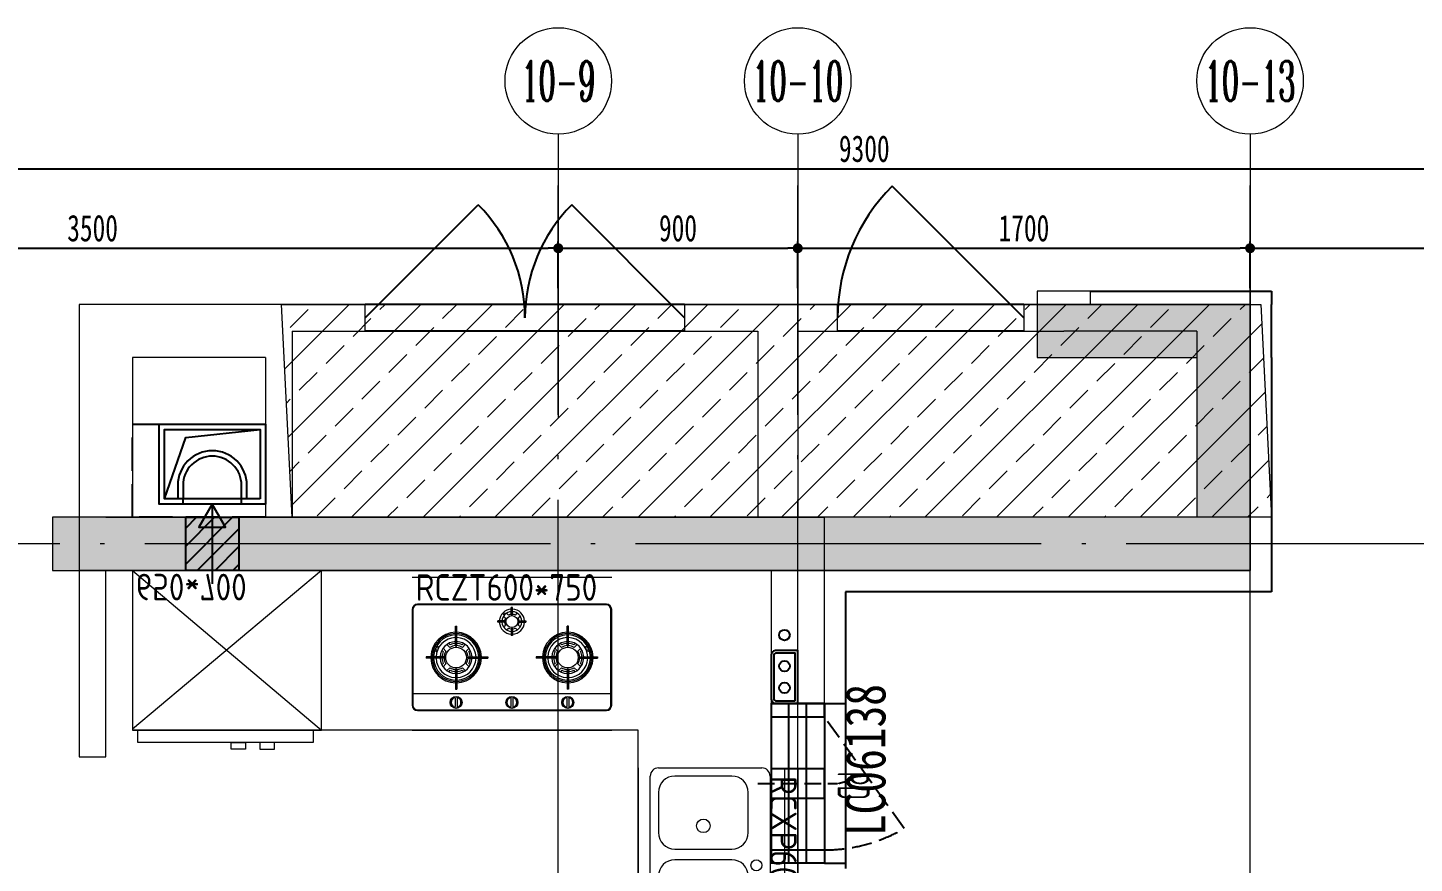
# Model space of a CAD drawing. Header units: millimetres. Extents: x 815519 to 890079, y 147095 to 251022.
# Drawn here: x 865132 to 870342, y 246600 to 249740 of the extents above; entities that cross this region are included whole.
import ezdxf
from ezdxf.enums import TextEntityAlignment as Align

# ---------------------------------------------------------------- set-up
doc = ezdxf.new("R2010")
doc.units = ezdxf.units.MM
doc.header["$LTSCALE"] = 1000
doc.linetypes.add('DASH', pattern=[0.35, 0.25, -0.1])
doc.linetypes.add('DOTE', pattern=[61.468, 50.8, -5.08, 0.508, -5.08])
doc.layers.get('Defpoints').update_dxf_attribs({"color": 1})
for name, color, linetype in [('A-WIND（门窗）', 155, 'Continuous'), ('A-尺寸标注', 53, 'Continuous'), ('DOOR_FIRE', 4, 'Continuous'), ('FURNITURE', 3, 'Continuous'), ('HANDRAIL', 3, 'Continuous'), ('LVTRY', 84, 'Continuous'), ('PUB_HATCH', 8, 'Continuous'), ('SURFACE', 6, 'Continuous'), ('WINDOW_TEXT', 7, 'Continuous'), ('预留洞-厨房', 6, 'Continuous')]:
    doc.layers.add(name, color=color, linetype=linetype)
doc.layers.add('DOTE', color=1, linetype='DOTE', plot=False)
for name, color, linetype, lineweight in [('S-WALL', 255, 'Continuous', 0), ('S-轴号', 75, 'Continuous', 0), ('S-轴线', 149, 'DOTE', 0), ('厨卫', 154, 'Continuous', 0)]:
    doc.layers.add(name, color=color, linetype=linetype, lineweight=lineweight)
doc.styles.get("Standard").update_dxf_attribs({"font": 'gbenor.shx', "bigfont": 'gbcbig.shx'})
doc.styles.add('TH-STYLE1', font='', dxfattribs={"width": 0.7})
doc.styles.add('TSSD_REIN', font='TSSDENG.shx', dxfattribs={"width": 0.69, "height": 0.2, "bigfont": 'TSSDCHN.shx'})
doc.styles.add('宋体', font='', dxfattribs={"width": 0.8})
doc.styles.add('尺寸', font='ROMANC.SHX', dxfattribs={"width": 0.7})
doc.styles.get('TH-STYLE1').set_extended_font_data('STFangsong')
doc.styles.get('宋体').set_extended_font_data('NSimSun')
doc.dimstyles.new('TH-1：50', dxfattribs={"dimscale": 50, "dimtxt": 2, "dimasz": 0.75, "dimexe": 0.5, "dimexo": 0.8, "dimgap": 0.5, "dimtad": 1, "dimdec": 0, "dimrnd": 5, "dimdsep": 46, "dimtxsty": 'TH-STYLE1', "dimblk": 'DOT', "dimcen": 1, "dimdle": 0.5, "dimclrd": 53, "dimclre": 53, "dimclrt": 2, "dimadec": 0, "dimazin": 2, "dimtfac": 1, "dimtdec": 0, "dimtix": 1, "dimtmove": 2, "dimatfit": 3, "dimldrblk": 'HBA_DIMENSION_TICK-天华', "dimfxl": 3, "dimfxlon": 1, "dimarcsym": 0})

# ---------------------------------------------------------------- blocks, each defined once
blk = doc.blocks.new('$DorLib2D$00000114')
at = {"color": 0}
blk.add_line((0.5, 0), (-0.2071, 0.7071), dxfattribs=at)
blk.add_arc((0.5, 0), 1, 135, 180, dxfattribs=at)
blk = doc.blocks.new('$DorLib2D$00000116')
at = {"color": 0}
for p, q in [((-0.5, 0), (-0.1464, 0.3536)), ((0.5, 0), (0.1464, 0.3536))]:
    blk.add_line(p, q, dxfattribs=at)
for centre, start, end in [((-0.5, 0), 0, 45), ((0.5, 0), 135, 180)]:
    blk.add_arc(centre, 0.5, start, end, dxfattribs=at)
blk = doc.blocks.new('$WINLIB2D$00000001')
for p, q in [((-0.5, 0.5), (0.5, 0.5)), ((-0.5, 0.5), (-0.5, -0.5)), ((0.5, -0.5), (0.5, 0.5)), ((0.5, 0.1667), (-0.5, 0.1667)), ((0.5, -0.1667), (-0.5, -0.1667)), ((-0.5, -0.5), (0.5, -0.5))]:
    blk.add_line(p, q)
blk = doc.blocks.new('排气道-01')
at = {"layer": 'PUB_HATCH'}
h = blk.add_hatch(dxfattribs=at)
h.set_pattern_fill('ANSI31', color=256, scale=30, style=0)
h.set_pattern_definition([(45, (-1147660.227, -1236477.326), (-33.6759605, 33.6759605), [])])
h.paths.add_polyline_path([(1069031, -1123333), (1069231, -1123333), (1069231, -1123533), (1069031, -1123533)])
at = {"layer": 'DOTE'}
blk.add_line((1069131, -1123283), (1069131, -1123583), dxfattribs=at)
blk.add_lwpolyline([(1069031, -1123333), (1069231, -1123333), (1069231, -1123533), (1069031, -1123533)], close=True, dxfattribs=at)
at = {"layer": 'FURNITURE', "color": 1, "linetype": 'DASH', "ltscale": 0.5}
blk.add_lwpolyline([(1068831, -1123333), (1068831, -1122983), (1069331, -1122983), (1069331, -1123333)], close=True, dxfattribs=at)
at = {"layer": 'FURNITURE', "color": 3}
for points in [[(1069331, -1123283), (1068931, -1123283), (1068931, -1122983), (1069331, -1122983)], [(1069311, -1123263), (1068951, -1123263), (1068951, -1123003), (1069311, -1123003)]]:
    blk.add_lwpolyline(points, close=True, dxfattribs=at)
at = {"layer": 'FURNITURE', "color": 13}
blk.add_lwpolyline([(1068951, -1123263), (1069031, -1123033), (1069311, -1123003)], dxfattribs=at)
at = {"layer": 'FURNITURE', "color": 3}
for points in [[(1069261, -1123263), (1069261, -1123213, 0.414214), (1069131, -1123083, 0.414214), (1069001, -1123213), (1069001, -1123263)], [(1069241, -1123263), (1069241, -1123213, 0.414214), (1069131, -1123103, 0.414214), (1069021, -1123213), (1069021, -1123263)]]:
    blk.add_lwpolyline(points, format="xyb", dxfattribs=at)
for points in [[(1069021, -1123283), (1069021, -1123263)], [(1069131, -1123283), (1069081, -1123369.9), (1069181, -1123369.9), (1069131, -1123283)], [(1069241, -1123283), (1069241, -1123263)]]:
    blk.add_lwpolyline(points, dxfattribs=at)
blk = doc.blocks.new('A$C3BAF56AD')
blk.add_lwpolyline([(-55, 0), (-55, -200), (55, -200), (55, 0), (-55, 0)])
at = {"color": 2, "linetype": 'DASH', "ltscale": 0.25}
blk.add_lwpolyline([(0, -250), (0, 50)], dxfattribs=at)
at = {"color": 8, "style": 'TSSD_REIN', "width": 0.552}
blk.add_text('RD', height=120, dxfattribs=at).set_placement((-44.6, 50))
blk = doc.blocks.new('hl_Axis-A2')
at = {"color": 75, "ltscale": 2}
blk.add_line((16, 0), (0, 0), dxfattribs=at)
at = {"color": 75}
blk.add_circle((19, 0), 3, dxfattribs=at)
at = {"color": 2, "style": '尺寸', "width": 0.7}
blk.add_attdef('轴号', text='', height=3, dxfattribs=at).set_placement((19, 0), align=Align.MIDDLE_CENTER)
blk = doc.blocks.new('_Dot')
at = {"color": 33, "linetype": 'ByBlock', "lineweight": -2}
blk.add_line((-0.5, 0), (-1, 0), dxfattribs=at)
at = {"color": 33, "linetype": 'ByBlock', "const_width": 0.5}
blk.add_lwpolyline([(-0.25, 0, 1), (0.25, 0, 1)], format="xyb", close=True, dxfattribs=at)
blk = doc.blocks.new('*D449')
at = {"layer": 'A-尺寸标注', "color": 53, "lineweight": -2, "ltscale": 0.5, "transparency": 16777216}
for p, q in [((863625.4, 248760.9), (863625.4, 248935.9)), ((863662.9, 248910.9), (867087.9, 248910.9)), ((867125.4, 248760.9), (867125.4, 248935.9))]:
    blk.add_line(p, q, dxfattribs=at)
at = {"layer": 'Defpoints', "color": 0, "ltscale": 0.5, "transparency": 16777216}
for p in [(867125.4, 248910.9), (863625.4, 248145.6), (867125.4, 248145.6)]:
    blk.add_point(p, dxfattribs=at)
at = {"layer": 'A-尺寸标注', "color": 53, "lineweight": -2, "ltscale": 0.5, "transparency": 16777216, "xscale": 37.5, "yscale": 37.5, "zscale": 37.5, "rotation": 180}
blk.add_blockref('_Dot', (863625.4, 248910.9), dxfattribs=at)
at = {"layer": 'A-尺寸标注', "color": 53, "lineweight": -2, "ltscale": 0.5, "transparency": 16777216, "xscale": 37.5, "yscale": 37.5, "zscale": 37.5}
blk.add_blockref('_Dot', (867125.4, 248910.9), dxfattribs=at)
at = {"layer": 'A-尺寸标注', "color": 2, "ltscale": 0.5, "transparency": 16777216, "insert": (865375.4, 248985.9), "char_height": 100, "attachment_point": 5, "style": 'TH-STYLE1'}
blk.add_mtext('3500', dxfattribs=at)
blk = doc.blocks.new('HBA_DIMENSION_TICK-天华')
at = {"color": 50, "linetype": 'ByBlock'}
for points in [[(-72.71, 62.31), (-54.91, 79.96), (-12, -0.04), (0, 0)], [(-72.71, -62.31), (-54.91, -79.96), (-12, 0.04), (0, 0)]]:
    blk.add_solid(points, dxfattribs=at)
blk = doc.blocks.new('*D450')
at = {"layer": 'A-尺寸标注', "color": 53, "lineweight": -2, "ltscale": 0.5, "transparency": 16777216}
for p, q in [((867125.4, 248760.9), (867125.4, 248935.9)), ((867162.9, 248910.9), (867987.9, 248910.9)), ((868025.4, 248760.9), (868025.4, 248935.9))]:
    blk.add_line(p, q, dxfattribs=at)
at = {"layer": 'Defpoints', "color": 0, "ltscale": 0.5, "transparency": 16777216}
for p in [(868025.4, 248910.9), (867125.4, 248145.6), (868025.4, 247672.4)]:
    blk.add_point(p, dxfattribs=at)
at = {"layer": 'A-尺寸标注', "color": 53, "lineweight": -2, "ltscale": 0.5, "transparency": 16777216, "xscale": 37.5, "yscale": 37.5, "zscale": 37.5, "rotation": 180}
blk.add_blockref('_Dot', (867125.4, 248910.9), dxfattribs=at)
at = {"layer": 'A-尺寸标注', "color": 53, "lineweight": -2, "ltscale": 0.5, "transparency": 16777216, "xscale": 37.5, "yscale": 37.5, "zscale": 37.5}
blk.add_blockref('_Dot', (868025.4, 248910.9), dxfattribs=at)
at = {"layer": 'A-尺寸标注', "color": 2, "ltscale": 0.5, "transparency": 16777216, "insert": (867575.4, 248985.9), "char_height": 100, "attachment_point": 5, "style": 'TH-STYLE1'}
blk.add_mtext('900', dxfattribs=at)
blk = doc.blocks.new('*D451')
at = {"layer": 'A-尺寸标注', "color": 53, "lineweight": -2, "ltscale": 0.5, "transparency": 16777216}
for p, q in [((868025.4, 248760.9), (868025.4, 248935.9)), ((868062.9, 248910.9), (869687.9, 248910.9)), ((869725.4, 248760.9), (869725.4, 248935.9))]:
    blk.add_line(p, q, dxfattribs=at)
at = {"layer": 'Defpoints', "color": 0, "ltscale": 0.5, "transparency": 16777216}
for p in [(869725.4, 248910.9), (868025.4, 247672.4), (869725.4, 247322.9)]:
    blk.add_point(p, dxfattribs=at)
at = {"layer": 'A-尺寸标注', "color": 53, "lineweight": -2, "ltscale": 0.5, "transparency": 16777216, "xscale": 37.5, "yscale": 37.5, "zscale": 37.5, "rotation": 180}
blk.add_blockref('_Dot', (868025.4, 248910.9), dxfattribs=at)
at = {"layer": 'A-尺寸标注', "color": 53, "lineweight": -2, "ltscale": 0.5, "transparency": 16777216, "xscale": 37.5, "yscale": 37.5, "zscale": 37.5}
blk.add_blockref('_Dot', (869725.4, 248910.9), dxfattribs=at)
at = {"layer": 'A-尺寸标注', "color": 2, "ltscale": 0.5, "transparency": 16777216, "insert": (868875.4, 248985.9), "char_height": 100, "attachment_point": 5, "style": 'TH-STYLE1'}
blk.add_mtext('1700', dxfattribs=at)
blk = doc.blocks.new('*D452')
at = {"layer": 'A-尺寸标注', "color": 53, "lineweight": -2, "ltscale": 0.5, "transparency": 16777216}
for p, q in [((869725.4, 248760.9), (869725.4, 248935.9)), ((869762.9, 248910.9), (872887.9, 248910.9)), ((872925.4, 248760.9), (872925.4, 248935.9))]:
    blk.add_line(p, q, dxfattribs=at)
at = {"layer": 'Defpoints', "color": 0, "ltscale": 0.5, "transparency": 16777216}
for p in [(872925.4, 248910.9), (869725.4, 247322.9), (872925.4, 247181.3)]:
    blk.add_point(p, dxfattribs=at)
at = {"layer": 'A-尺寸标注', "color": 53, "lineweight": -2, "ltscale": 0.5, "transparency": 16777216, "xscale": 37.5, "yscale": 37.5, "zscale": 37.5, "rotation": 180}
blk.add_blockref('_Dot', (869725.4, 248910.9), dxfattribs=at)
at = {"layer": 'A-尺寸标注', "color": 53, "lineweight": -2, "ltscale": 0.5, "transparency": 16777216, "xscale": 37.5, "yscale": 37.5, "zscale": 37.5}
blk.add_blockref('_Dot', (872925.4, 248910.9), dxfattribs=at)
at = {"layer": 'A-尺寸标注', "color": 2, "ltscale": 0.5, "transparency": 16777216, "insert": (871325.4, 248985.9), "char_height": 100, "attachment_point": 5, "style": 'TH-STYLE1'}
blk.add_mtext('3200', dxfattribs=at)
blk = doc.blocks.new('*D453')
at = {"layer": 'A-尺寸标注', "color": 53, "lineweight": -2, "ltscale": 0.5, "transparency": 16777216}
for p, q in [((863625.4, 249059.5), (863625.4, 249234.5)), ((872925.4, 249059.5), (872925.4, 249234.5)), ((863662.9, 249209.5), (872887.9, 249209.5))]:
    blk.add_line(p, q, dxfattribs=at)
at = {"layer": 'Defpoints', "color": 0, "ltscale": 0.5, "transparency": 16777216}
for p in [(872925.4, 249209.5), (863625.4, 247799.7), (872925.4, 247799.7)]:
    blk.add_point(p, dxfattribs=at)
at = {"layer": 'A-尺寸标注', "color": 53, "lineweight": -2, "ltscale": 0.5, "transparency": 16777216, "xscale": 37.5, "yscale": 37.5, "zscale": 37.5, "rotation": 180}
blk.add_blockref('_Dot', (863625.4, 249209.5), dxfattribs=at)
at = {"layer": 'A-尺寸标注', "color": 53, "lineweight": -2, "ltscale": 0.5, "transparency": 16777216, "xscale": 37.5, "yscale": 37.5, "zscale": 37.5}
blk.add_blockref('_Dot', (872925.4, 249209.5), dxfattribs=at)
at = {"layer": 'A-尺寸标注', "color": 2, "ltscale": 0.5, "transparency": 16777216, "insert": (868275.4, 249284.5), "char_height": 100, "attachment_point": 5, "style": 'TH-STYLE1'}
blk.add_mtext('9300', dxfattribs=at)
blk = doc.blocks.new('61219101212984')
for points in [[(-100, -50), (100, -50), (100, 30, 0.414214), (80, 50), (-80, 50, 0.414214), (-100, 30)], [(-90, -40), (90, -40), (90, 30, 0.414214), (80, 40), (-80, 40, 0.414214), (-90, 30)]]:
    blk.add_lwpolyline(points, format="xyb", close=True)
for centre in [(-40.8, 0), (40.8, 0), (157.5, 0)]:
    blk.add_circle(centre, 20)
blk = doc.blocks.new('LHXCP600-800')
at = {"layer": '厨卫'}
for p, q in [((58199.7, 14751.7), (58999.7, 14751.7)), ((58199.7, 14701.7), (58999.7, 14701.7)), ((58230.4, 14647.6), (58969, 14647.6)), ((58199.7, 14228.3), (58199.7, 14616.9)), ((58629.2, 14599.2), (58614.9, 14591)), ((58999.7, 14616.9), (58999.7, 14228.3)), ((58443.1, 14565.8), (58291.7, 14565.8)), ((58679.7, 14474.8), (58609.4, 14560.2)), ((58658.6, 14588.7), (58697.4, 14485.1)), ((58907.6, 14565.8), (58667.2, 14565.8)), ((58230.4, 14504.4), (58230.4, 14289.6)), ((58504.5, 14289.6), (58504.5, 14504.4)), ((58545.4, 14504.4), (58545.4, 14289.6)), ((58969, 14289.6), (58969, 14504.4)), ((58697.4, 14485.1), (58679.7, 14474.8)), ((58291.7, 14228.3), (58443.1, 14228.3)), ((58606.7, 14228.3), (58907.6, 14228.3)), ((58969, 14197.6), (58230.4, 14197.6)), ((58199.7, 14151.7), (58999.7, 14151.7))]:
    blk.add_line(p, q, dxfattribs=at)
for centre, radius in [((58565.8, 14596.5), 20.5), ((58688.5, 14596.5), 20.5), ((58417.5, 14397), 25.6), ((58739.7, 14397), 25.6)]:
    blk.add_circle(centre, radius, dxfattribs=at)
for centre, radius, start, end in [((58230.4, 14616.9), 30.7, 90, 180), ((58969, 14616.9), 30.7, 0, 90), ((58625.2, 14573.2), 20.5, 120, 219.4623), ((58639.4, 14581.5), 20.5, 20.5377, 120), ((58291.7, 14504.4), 61.4, 90, 180), ((58443.1, 14504.4), 61.4, 0, 90), ((58606.7, 14504.4), 61.4, 90, 180), ((58907.6, 14504.4), 61.4, 0, 90), ((58291.7, 14289.6), 61.4, 180, 270), ((58443.1, 14289.6), 61.4, 270, 0), ((58606.7, 14289.6), 61.4, 180, 270), ((58907.6, 14289.6), 61.4, 270, 0), ((58230.4, 14228.3), 30.7, 180, 270), ((58969, 14228.3), 30.7, 270, 0)]:
    blk.add_arc(centre, radius, start, end, dxfattribs=at)
blk.add_text('RCXP600*800', height=100, dxfattribs=at).set_placement((58230.4, 14647.6))
blk = doc.blocks.new('bxx')
for p, q in [((0, 0), (710, -596.4)), ((710, 0), (0, -600))]:
    blk.add_line(p, q)
for points in [[(0, 0), (710, 0), (710, -600), (0, -600)], [(689.2, -600), (31.2, -600), (31.2, -645.8), (689.2, -645.8)], [(176.8, -645.8), (231.1, -645.8), (231.1, -671.4), (176.8, -671.4)], [(339.7, -645.8), (285.4, -645.8), (285.4, -671.4), (339.7, -671.4)]]:
    blk.add_lwpolyline(points, close=True)
at = {"layer": 'Defpoints', "color": 0}
blk.add_text('650*700', height=100, rotation=180, dxfattribs=at).set_placement((697, -12.1))
blk = doc.blocks.new('LHCJ600-750')
at = {"layer": '厨卫'}
for p, q in [((59978.2, 14751.7), (60728.2, 14751.7)), ((59978.2, 14726.7), (60728.2, 14726.7)), ((59978.2, 14605.4), (59978.2, 14245.5)), ((59981.2, 14605.4), (59981.2, 14245.5)), ((60708.2, 14625.4), (59998.2, 14625.4)), ((60708.2, 14622.4), (59998.2, 14622.4)), ((60340.4, 14584), (60333.1, 14591.3)), ((60355.7, 14613.2), (60350.7, 14613.2)), ((60350.7, 14587.2), (60350.7, 14613.2)), ((60355.7, 14587.2), (60355.7, 14613.2)), ((60366.1, 14584), (60373.4, 14591.3)), ((60725.2, 14245.5), (60725.2, 14605.4)), ((60728.2, 14245.5), (60728.2, 14605.4)), ((60140.8, 14542.5), (60145.8, 14542.5)), ((60140.8, 14469.7), (60140.8, 14542.5)), ((60145.8, 14469.7), (60145.8, 14542.5)), ((60300.5, 14557.3), (60300.5, 14562.3)), ((60325.9, 14562.3), (60300.5, 14562.3)), ((60325.9, 14557.3), (60300.5, 14557.3)), ((60329.1, 14572.7), (60321.8, 14580)), ((60321.8, 14539.7), (60329.1, 14547)), ((60377.4, 14572.7), (60384.7, 14580)), ((60384.7, 14539.7), (60377.4, 14547)), ((60380.6, 14562.3), (60405.3, 14562.3)), ((60380.6, 14557.3), (60405.3, 14557.3)), ((60405.3, 14562.3), (60405.3, 14557.3)), ((60560.6, 14469.7), (60560.6, 14542.5)), ((60565.6, 14542.5), (60560.6, 14542.5)), ((60565.6, 14469.7), (60565.6, 14542.5)), ((60333.1, 14528.4), (60340.4, 14535.7)), ((60350.7, 14532.5), (60350.7, 14508.1)), ((60355.7, 14508.1), (60350.7, 14508.1)), ((60355.7, 14532.5), (60355.7, 14508.1)), ((60373.4, 14528.4), (60366.1, 14535.7)), ((60090.1, 14452.5), (60095.3, 14447.3)), ((60094.4, 14459.5), (60105.2, 14448.7)), ((60108.5, 14473.7), (60119.3, 14462.8)), ((60115.6, 14477.9), (60120.8, 14472.7)), ((60165.8, 14472.7), (60171, 14477.9)), ((60167.2, 14462.8), (60178.1, 14473.7)), ((60181.4, 14448.7), (60192.2, 14459.5)), ((60191.3, 14447.3), (60196.5, 14452.5)), ((60515.2, 14447.3), (60509.9, 14452.5)), ((60525, 14448.7), (60514.2, 14459.5)), ((60539.2, 14462.8), (60528.4, 14473.7)), ((60540.6, 14472.7), (60535.4, 14477.9)), ((60590.9, 14477.9), (60585.7, 14472.7)), ((60597.9, 14473.7), (60587.1, 14462.8)), ((60612, 14459.5), (60601.2, 14448.7)), ((60616.3, 14452.5), (60611.1, 14447.3)), ((60031.4, 14427.2), (60031.4, 14422.2)), ((60103.4, 14427.2), (60031.4, 14427.2)), ((60103.4, 14422.2), (60031.4, 14422.2)), ((60090.1, 14397), (60095.3, 14402.2)), ((60094.4, 14390), (60105.2, 14400.8)), ((60108.5, 14375.8), (60119.3, 14386.7)), ((60167.2, 14386.7), (60178.1, 14375.8)), ((60181.4, 14400.8), (60192.2, 14390)), ((60188.2, 14427.2), (60262.2, 14427.2)), ((60188.2, 14422.2), (60262.2, 14422.2)), ((60191.3, 14402.2), (60196.5, 14397)), ((60262.2, 14427.2), (60262.2, 14422.2)), ((60444.2, 14427.2), (60444.2, 14422.2)), ((60518.2, 14427.2), (60444.2, 14427.2)), ((60518.2, 14422.2), (60444.2, 14422.2)), ((60515.2, 14402.2), (60509.9, 14397)), ((60525, 14400.8), (60514.2, 14390)), ((60539.2, 14386.7), (60528.4, 14375.8)), ((60597.9, 14375.8), (60587.1, 14386.7)), ((60612, 14390), (60601.2, 14400.8)), ((60603.1, 14427.2), (60675, 14427.2)), ((60603.1, 14422.2), (60675, 14422.2)), ((60616.3, 14397), (60611.1, 14402.2)), ((60675, 14427.2), (60675, 14422.2)), ((60115.6, 14371.5), (60120.8, 14376.8)), ((60140.8, 14379.8), (60140.8, 14306.3)), ((60145.8, 14379.8), (60145.8, 14306.3)), ((60165.8, 14376.8), (60171, 14371.5)), ((60540.6, 14376.8), (60535.4, 14371.5)), ((60560.6, 14379.8), (60560.6, 14306.3)), ((60565.6, 14379.8), (60565.6, 14306.3)), ((60590.9, 14371.5), (60585.7, 14376.8)), ((59978.2, 14289.1), (60728.2, 14289.1)), ((60140.8, 14306.3), (60145.8, 14306.3)), ((60565.6, 14306.3), (60560.6, 14306.3)), ((59998.2, 14228.5), (60708.2, 14228.5)), ((59998.2, 14225.5), (60708.2, 14225.5)), ((60139.3, 14271.5), (60139.3, 14240.7)), ((60147.3, 14271.5), (60147.3, 14240.7)), ((60349.2, 14271.5), (60349.2, 14240.7)), ((60357.2, 14271.5), (60357.2, 14240.7)), ((60559.1, 14271.5), (60559.1, 14240.7)), ((60567.1, 14271.5), (60567.1, 14240.7)), ((59978.2, 14151.7), (60728.2, 14151.7))]:
    blk.add_line(p, q, dxfattribs=at)
for centre, radius in [((60324.1, 14588.8), 3.73), ((60353.2, 14559.8), 22.4), ((60067.4, 14450.8), 3.73), ((60072.9, 14464), 3.73), ((60143.3, 14424.7), 39), ((60563.1, 14424.7), 39), ((60633.5, 14464), 3.73), ((60639.1, 14450.8), 3.73), ((60143.3, 14256.1), 22.5), ((60143.3, 14256.1), 21.5), ((60353.2, 14256.1), 22.5), ((60353.2, 14256.1), 21.5), ((60563.1, 14256.1), 22.5), ((60563.1, 14256.1), 21.5)]:
    blk.add_circle(centre, radius, dxfattribs=at)
for centre, radius, start, end in [((59998.2, 14605.4), 20, 90, 180), ((59998.2, 14605.4), 17, 90, 180), ((60353.2, 14559.8), 47.4, 93.0255, 176.9745), ((60353.2, 14559.8), 37.4, 93.8363, 176.1637), ((60353.2, 14559.8), 47.4, 3.0255, 86.9745), ((60353.2, 14559.8), 37.4, 3.8363, 86.1637), ((60708.2, 14605.4), 20, 0, 90), ((60708.2, 14605.4), 17, 0, 90), ((60353.2, 14559.8), 47.4, 183.0255, 266.9745), ((60353.2, 14559.8), 37.4, 183.8363, 266.1637), ((60325.1, 14559.8), 2.62, 287.6318, 72.3682), ((60353.2, 14559.8), 27.4, 151.9979, 174.8384), ((60353.2, 14559.8), 27.4, 185.1616, 208.0021), ((60353.2, 14559.8), 27.4, 95.203, 118.0021), ((60353.2, 14587.5), 2.52, 187.9505, 352.0495), ((60353.2, 14559.8), 27.4, 61.9979, 84.797), ((60353.2, 14559.8), 37.4, 273.8363, 356.1637), ((60353.2, 14559.8), 47.4, 273.0255, 356.9745), ((60353.2, 14559.8), 27.4, 5.206, 28.0021), ((60353.2, 14559.8), 27.4, 331.9979, 354.794), ((60380.9, 14559.8), 2.52, 97.2236, 262.7764), ((60143.3, 14424.7), 95, 91.5918, 178.4082), ((60143.3, 14424.7), 90, 91.5918, 178.4082), ((60143.3, 14424.7), 85, 91.6854, 178.3146), ((60143.3, 14424.7), 75, 91.9102, 178.0898), ((60143.3, 14424.7), 90, 1.5918, 88.4082), ((60143.3, 14424.7), 85, 1.6854, 88.3146), ((60143.3, 14424.7), 75, 1.9102, 88.0898), ((60143.3, 14424.7), 95, 1.5918, 88.4082), ((60353.2, 14559.8), 27.4, 241.9979, 264.7569), ((60353.2, 14532.5), 2.5, 358.3317, 181.6683), ((60353.2, 14559.8), 27.4, 275.2431, 298.0021), ((60563.1, 14424.7), 95, 91.5918, 178.4082), ((60563.1, 14424.7), 90, 91.5918, 178.4082), ((60563.1, 14424.7), 85, 91.6854, 178.3146), ((60563.1, 14424.7), 75, 91.9102, 178.0898), ((60563.1, 14424.7), 90, 1.5918, 88.4082), ((60563.1, 14424.7), 85, 1.6854, 88.3146), ((60563.1, 14424.7), 75, 1.9102, 88.0898), ((60563.1, 14424.7), 95, 1.5918, 88.4082), ((60143.3, 14424.7), 60, 92.388, 177.612), ((60143.3, 14424.7), 53, 154.8539, 177.2964), ((60143.3, 14424.7), 45, 147.8396, 176.8153), ((60143.3, 14424.7), 45, 93.1847, 122.1604), ((60143.3, 14424.7), 53, 92.7036, 115.1461), ((60143.3, 14470), 2.52, 186.7354, 353.2646), ((60143.3, 14424.7), 60, 2.388, 87.612), ((60143.3, 14424.7), 53, 64.8539, 87.2964), ((60143.3, 14424.7), 45, 57.8396, 86.8153), ((60143.3, 14424.7), 45, 3.1847, 32.1604), ((60143.3, 14424.7), 53, 2.7036, 25.1461), ((60563.1, 14424.7), 60, 92.388, 177.612), ((60563.1, 14424.7), 53, 154.8539, 177.2964), ((60563.1, 14424.7), 45, 147.8396, 176.8153), ((60563.1, 14424.7), 45, 93.1847, 122.1604), ((60563.1, 14424.7), 53, 92.7036, 115.1461), ((60563.1, 14470), 2.52, 186.7354, 353.2646), ((60563.1, 14424.7), 60, 2.388, 87.612), ((60563.1, 14424.7), 53, 64.8539, 87.2964), ((60563.1, 14424.7), 45, 57.8396, 86.8153), ((60563.1, 14424.7), 45, 3.1847, 32.1604), ((60563.1, 14424.7), 53, 2.7036, 25.1461), ((60143.3, 14424.7), 95, 181.5918, 268.4082), ((60143.3, 14424.7), 90, 181.5918, 268.4082), ((60143.3, 14424.7), 85, 181.6854, 268.3146), ((60143.3, 14424.7), 75, 181.9102, 268.0898), ((60143.3, 14424.7), 60, 182.388, 267.612), ((60143.3, 14424.7), 53, 182.7036, 205.1461), ((60097.5, 14424.7), 2.64, 288.751, 71.249), ((60143.3, 14424.7), 45, 183.1847, 212.1604), ((60143.3, 14424.7), 45, 237.8396, 266.8153), ((60143.3, 14378.8), 2.69, 21.7885, 158.2115), ((60143.3, 14424.7), 90, 271.5918, 358.4082), ((60143.3, 14424.7), 75, 271.9102, 358.0898), ((60143.3, 14424.7), 60, 272.388, 357.612), ((60143.3, 14424.7), 85, 271.6854, 358.3146), ((60143.3, 14424.7), 45, 273.1847, 302.1604), ((60143.3, 14424.7), 95, 271.5918, 358.4082), ((60143.3, 14424.7), 45, 327.8396, 356.8153), ((60189.2, 14424.7), 2.67, 110.5507, 249.4493), ((60143.3, 14424.7), 53, 334.8539, 357.2964), ((60563.1, 14424.7), 95, 181.5918, 268.4082), ((60563.1, 14424.7), 90, 181.5918, 268.4082), ((60563.1, 14424.7), 85, 181.6854, 268.3146), ((60563.1, 14424.7), 75, 181.9102, 268.0898), ((60563.1, 14424.7), 60, 182.388, 267.612), ((60563.1, 14424.7), 53, 182.7036, 205.1461), ((60517.3, 14424.7), 2.67, 290.5507, 69.4493), ((60563.1, 14424.7), 45, 183.1847, 212.1604), ((60563.1, 14424.7), 45, 237.8396, 266.8153), ((60563.1, 14378.8), 2.69, 21.7885, 158.2115), ((60563.1, 14424.7), 60, 272.388, 357.612), ((60563.1, 14424.7), 75, 271.9102, 358.0898), ((60563.1, 14424.7), 90, 271.5918, 358.4082), ((60563.1, 14424.7), 85, 271.6854, 358.3146), ((60563.1, 14424.7), 45, 273.1847, 302.1604), ((60563.1, 14424.7), 95, 271.5918, 358.4082), ((60563.1, 14424.7), 45, 327.8396, 356.8153), ((60608.9, 14424.7), 2.64, 108.751, 251.249), ((60563.1, 14424.7), 53, 334.8539, 357.2964), ((60143.3, 14424.7), 53, 244.8539, 267.2964), ((60143.3, 14424.7), 53, 272.7036, 295.1461), ((60563.1, 14424.7), 53, 244.8539, 267.2964), ((60563.1, 14424.7), 53, 272.7036, 295.1461), ((59998.2, 14245.5), 20, 180, 270), ((59998.2, 14245.5), 17, 180, 270), ((60143.3, 14256.1), 18.5, 111.3237, 248.6763), ((60137.3, 14271.5), 2, 0, 111.3237), ((60137.3, 14240.7), 2, 248.6763, 0), ((60149.3, 14271.5), 2, 68.6763, 180), ((60149.3, 14240.7), 2, 180, 291.3237), ((60143.3, 14256.1), 18.5, 291.3237, 68.6763), ((60353.2, 14256.1), 18.5, 111.3237, 248.6763), ((60347.2, 14271.5), 2, 0, 111.3237), ((60347.2, 14240.7), 2, 248.6763, 0), ((60359.2, 14271.5), 2, 68.6763, 180), ((60359.2, 14240.7), 2, 180, 291.3237), ((60353.2, 14256.1), 18.5, 291.3237, 68.6763), ((60563.1, 14256.1), 18.5, 111.3237, 248.6763), ((60557.1, 14271.5), 2, 0, 111.3237), ((60557.1, 14240.7), 2, 248.6763, 0), ((60569.1, 14271.5), 2, 68.6763, 180), ((60569.1, 14240.7), 2, 180, 291.3237), ((60563.1, 14256.1), 18.5, 291.3237, 68.6763), ((60708.2, 14245.5), 20, 270, 0), ((60708.2, 14245.5), 17, 270, 0)]:
    blk.add_arc(centre, radius, start, end, dxfattribs=at)
blk.add_text('RCZT600*750', height=100, dxfattribs=at).set_placement((59991.4, 14638.4))
blk = doc.blocks.new('3A-左户厨卫')
at = {"layer": '厨卫'}
blk.add_lwpolyline([(-463556.5, 436150), (-463556.5, 437550), (-465456.6, 437550)], dxfattribs=at)
at = {"layer": 'LVTRY', "linetype": 'ByBlock', "extrusion": (0, 0, -1), "xscale": -0.9999999999999993, "zscale": -0.9999999999999993, "rotation": 269.9911753785147}
blk.add_blockref('61219101212984', (463006.5, 437750), dxfattribs=at)
at = {"layer": '厨卫', "xscale": -1}
blk.add_blockref('bxx', (-464746.6, 438150), dxfattribs=at)
at = {"layer": '厨卫'}
blk.add_blockref('LHCJ600-750', (-524383.8, 423398.3), dxfattribs=at)
at = {"layer": '厨卫', "extrusion": (0, 0, -1), "xscale": -1, "zscale": -1, "rotation": 90}
blk.add_blockref('LHXCP600-800', (477708.2, 495608.1), dxfattribs=at)

msp = doc.modelspace()

# ---------------------------------------------------------------- hatches: boundary and pattern name
at = {"layer": 'PUB_HATCH'}
msp.add_hatch(color=256, dxfattribs=at).paths.add_polyline_path([(869525.4, 248499.7), (869525.4, 247899.7), (865225.4, 247899.7), (865225.4, 247699.7), (869725.4, 247699.7), (869725.4, 248699.7), (868925.4, 248699.7), (868925.4, 248499.7)])
at = {"layer": 'S-WALL', "ltscale": 0.5}
h = msp.add_hatch(dxfattribs=at)
h.set_pattern_fill('ANSI33', color=251, scale=30)
h.set_pattern_definition([(45, (20514.93, 959.73), (-134.70384, 134.70384), []), (45, (20649.64, 959.73), (-134.70384, 134.70384), [95.25, -47.625])])
h.paths.add_polyline_path([(866085.4, 248699.7), (869765.4, 248699.7), (869805.4, 247899.7), (866125.4, 247899.7)])

# ---------------------------------------------------------------- linework, layer by layer
at = {"layer": 'A-WIND（门窗）', "linetype": 'DASH', "ltscale": 0.3}
msp.add_line((868425.4, 246730.1), (868125.4, 247149.7), dxfattribs=at)
at = {"layer": 'A-WIND（门窗）'}
for points in [[(868125.4, 247199.7), (867925.4, 247199.7), (867925.4, 247149.7), (868125.4, 247149.7)], [(868125.4, 246599.7), (867925.4, 246599.7), (867925.4, 246649.7), (868125.4, 246649.7)]]:
    msp.add_lwpolyline(points, close=True, dxfattribs=at)
at = {"layer": 'A-WIND（门窗）', "linetype": 'DASH', "ltscale": 0.3}
msp.add_arc((868125.4, 247249.7), 600, 270, 300, dxfattribs=at)
at = {"layer": 'DOOR_FIRE'}
for p, q in [((867600.4, 248699.7, 300), (866400.4, 248699.7, 300)), ((868875.4, 248699.7, 300), (868175.4, 248699.7, 300)), ((867600.4, 248599.7, 300), (866400.4, 248599.7, 300)), ((868875.4, 248599.7, 300), (868175.4, 248599.7, 300))]:
    msp.add_line(p, q, dxfattribs=at)
at = {"layer": 'HANDRAIL', "color": 33}
msp.add_line((869805.4, 248499.7), (869805.4, 248699.7), dxfattribs=at)
at = {"layer": 'S-WALL'}
for p, q in [((869125.4, 248749.7), (868925.4, 248749.7)), ((868925.4, 248749.7), (868925.4, 248699.7)), ((869125.4, 248699.7), (869125.4, 248749.7)), ((865325.4, 248699.7), (865325.4, 247699.7)), ((866025.4, 248699.7), (865325.4, 248699.7)), ((866400.4, 248699.7), (866025.4, 248699.7)), ((866400.4, 248599.7), (866400.4, 248699.7)), ((867925.4, 248699.7), (867600.4, 248699.7)), ((867600.4, 248699.7), (867600.4, 248599.7)), ((868175.4, 248699.7), (867925.4, 248699.7)), ((868175.4, 248599.7), (868175.4, 248699.7)), ((868925.4, 248699.7), (868875.4, 248699.7)), ((868875.4, 248699.7), (868875.4, 248599.7)), ((869725.4, 248699.7), (869125.4, 248699.7)), ((869725.4, 248699.7), (869725.4, 247699.7)), ((866125.4, 248599.7), (866125.4, 247899.7)), ((866125.4, 248599.7), (866400.4, 248599.7)), ((867600.4, 248599.7), (867875.4, 248599.7)), ((867875.4, 248599.7), (867875.4, 247899.7)), ((868025.4, 248599.7), (868025.4, 247899.7)), ((868025.4, 248599.7), (868175.4, 248599.7)), ((868875.4, 248599.7), (869025.4, 248599.7)), ((869525.4, 248599.7), (869025.4, 248599.7)), ((869525.4, 248599.7), (869525.4, 247899.7)), ((865525.4, 248499.7), (865525.4, 247899.7)), ((866025.4, 248499.7), (865525.4, 248499.7)), ((866025.4, 248499.7), (866025.4, 247899.7)), ((865425.4, 247899.7), (865225.4, 247899.7)), ((865225.4, 247899.7), (865225.4, 247699.7)), ((865425.4, 247899.7), (868125.4, 247899.7)), ((866025.4, 247899.7), (865525.4, 247899.7)), ((867875.4, 247899.7), (866125.4, 247899.7)), ((869525.4, 247899.7), (868025.4, 247899.7)), ((868125.4, 247199.7), (868125.4, 247899.7)), ((865225.4, 247699.7), (865325.4, 247699.7)), ((866025.4, 247699.7), (865325.4, 247699.7)), ((865325.4, 247699.7), (865325.4, 246999.7)), ((865425.4, 246999.7), (865425.4, 247699.7)), ((865425.4, 247699.7), (867925.4, 247699.7)), ((867925.4, 247699.7), (866025.4, 247699.7)), ((869725.4, 247699.7), (867925.4, 247699.7)), ((867925.4, 247699.7), (867925.4, 247199.7)), ((867925.4, 247199.7), (868125.4, 247199.7)), ((865325.4, 246999.7), (865425.4, 246999.7))]:
    msp.add_line(p, q, dxfattribs=at)
msp.add_lwpolyline([(869525.4, 248499.7), (869525.4, 247899.7), (866125.4, 247899.7), (866125.4, 247899.7), (865225.4, 247899.7), (865225.4, 247699.7), (865325.4, 247699.7), (865325.4, 247699.7), (869725.4, 247699.7), (869725.4, 248699.7), (868925.4, 248699.7), (868925.4, 248499.7)], close=True, dxfattribs=at)
at = {"layer": 'S-WALL', "ltscale": 0.5}
msp.add_lwpolyline([(866085.4, 248699.7), (869765.4, 248699.7), (869805.4, 247899.7), (866125.4, 247899.7)], close=True, dxfattribs=at)
at = {"layer": 'S-轴线', "linetype": 'DOTE', "ltscale": 0.03}
for p, q in [((867125.4, 237221.1), (867125.4, 249146.9)), ((868025.4, 237221.1), (868025.4, 249146.9)), ((869725.4, 237221.1), (869725.4, 249146.9)), ((874472.2, 247799.7), (862976.3, 247799.7))]:
    msp.add_line(p, q, dxfattribs=at)
at = {"layer": 'SURFACE'}
for p, q in [((869125.4, 248749.7), (869805.4, 248749.7)), ((869805.4, 248749.7), (869805.4, 248699.7)), ((869805.4, 248499.7), (869805.4, 247619.7)), ((869805.4, 247619.7), (868205.4, 247619.7)), ((868205.4, 247619.7), (868205.4, 246579.7)), ((868125.4, 247199.7), (868205.4, 247199.7)), ((868125.4, 246599.7), (868205.4, 246599.7))]:
    msp.add_line(p, q, dxfattribs=at)

# ---------------------------------------------------------------- block references
for name, p in [('排气道-01', (-203305.7, 1371232.7)), ('3A-左户厨卫', (1330981.9, -190450.3))]:
    msp.add_blockref(name, p)
at = {"layer": 'DOOR_FIRE', "zscale": 100}
for name, p, xscale, yscale, rotation in [('$DorLib2D$00000114', (868525.4, 248649.7), -700, -700, 179.9999999995876), ('$DorLib2D$00000116', (867000.4, 248649.7), -1200, -1200, 180)]:
    msp.add_blockref(name, p, dxfattribs=dict(at, xscale=xscale, yscale=yscale, rotation=rotation))
at = {"layer": 'DOOR_FIRE'}
ref = msp.add_blockref('$WINLIB2D$00000001', (868025.4, 246899.7), dxfattribs=dict(at, xscale=600, yscale=-200, zscale=600, rotation=269.9999999988692))
ref.add_attrib('A', 'LC06138', dxfattribs={"layer": 'WINDOW_TEXT', "height": 150, "rotation": 90, "style": '宋体', "width": 0.8}).set_placement((868400.1, 246701.9), align=Align.BOTTOM_LEFT)
at = {"layer": 'S-轴号'}
ref = msp.add_blockref('hl_Axis-A2', (867125.4, 248272.9), dxfattribs=dict(at, xscale=66.66666666666666, yscale=66.66666666666666, zscale=66.66666666666666, rotation=90))
ref.add_attrib('轴号', '10-9', dxfattribs={"layer": '0', "color": 2, "height": 150, "style": '尺寸', "width": 0.5}).set_placement((867125.4, 249539.5), align=Align.MIDDLE_CENTER)
ref = msp.add_blockref('hl_Axis-A2', (868025.4, 248272.9), dxfattribs=dict(at, xscale=66.66666666666666, yscale=66.66666666666666, zscale=66.66666666666666, rotation=90))
ref.add_attrib('轴号', '10-10', dxfattribs={"layer": '0', "color": 2, "height": 150, "style": '尺寸', "width": 0.5}).set_placement((868025.4, 249539.5), align=Align.MIDDLE_CENTER)
ref = msp.add_blockref('hl_Axis-A2', (869725.4, 248272.9), dxfattribs=dict(at, xscale=66.66666666666666, yscale=66.66666666666666, zscale=66.66666666666666, rotation=90))
ref.add_attrib('轴号', '10-13', dxfattribs={"layer": '0', "color": 2, "height": 150, "style": '尺寸', "width": 0.5}).set_placement((869725.4, 249539.5), align=Align.MIDDLE_CENTER)
at = {"layer": '预留洞-厨房', "rotation": 270}
msp.add_blockref('A$C3BAF56AD', (868125.4, 246899.7), dxfattribs=at)

# ---------------------------------------------------------------- dimensions: what is measured, and where the dimension line sits
at = {"layer": 'A-尺寸标注', "ltscale": 0.5}
for base, p1, p2, picture, middle in [((872925.4, 249209.5), (863625.4, 247799.7), (872925.4, 247799.7), '*D453', (868275.4, 249284.5)), ((867125.4, 248910.9), (863625.4, 248145.6), (867125.4, 248145.6), '*D449', (865375.4, 248985.9)), ((868025.4, 248910.9), (867125.4, 248145.6), (868025.4, 247672.4), '*D450', (867575.4, 248985.9)), ((869725.4, 248910.9), (868025.4, 247672.4), (869725.4, 247322.9), '*D451', (868875.4, 248985.9)), ((872925.4, 248910.9), (869725.4, 247322.9), (872925.4, 247181.3), '*D452', (871325.4, 248985.9))]:
    dim = msp.add_linear_dim(base=base, p1=p1, p2=p2, dimstyle='TH-1：50', dxfattribs=at)
    dim.commit()
    dim.dimension.update_dxf_attribs({"geometry": picture, "text_midpoint": middle})

doc.saveas('drawing.dxf')
